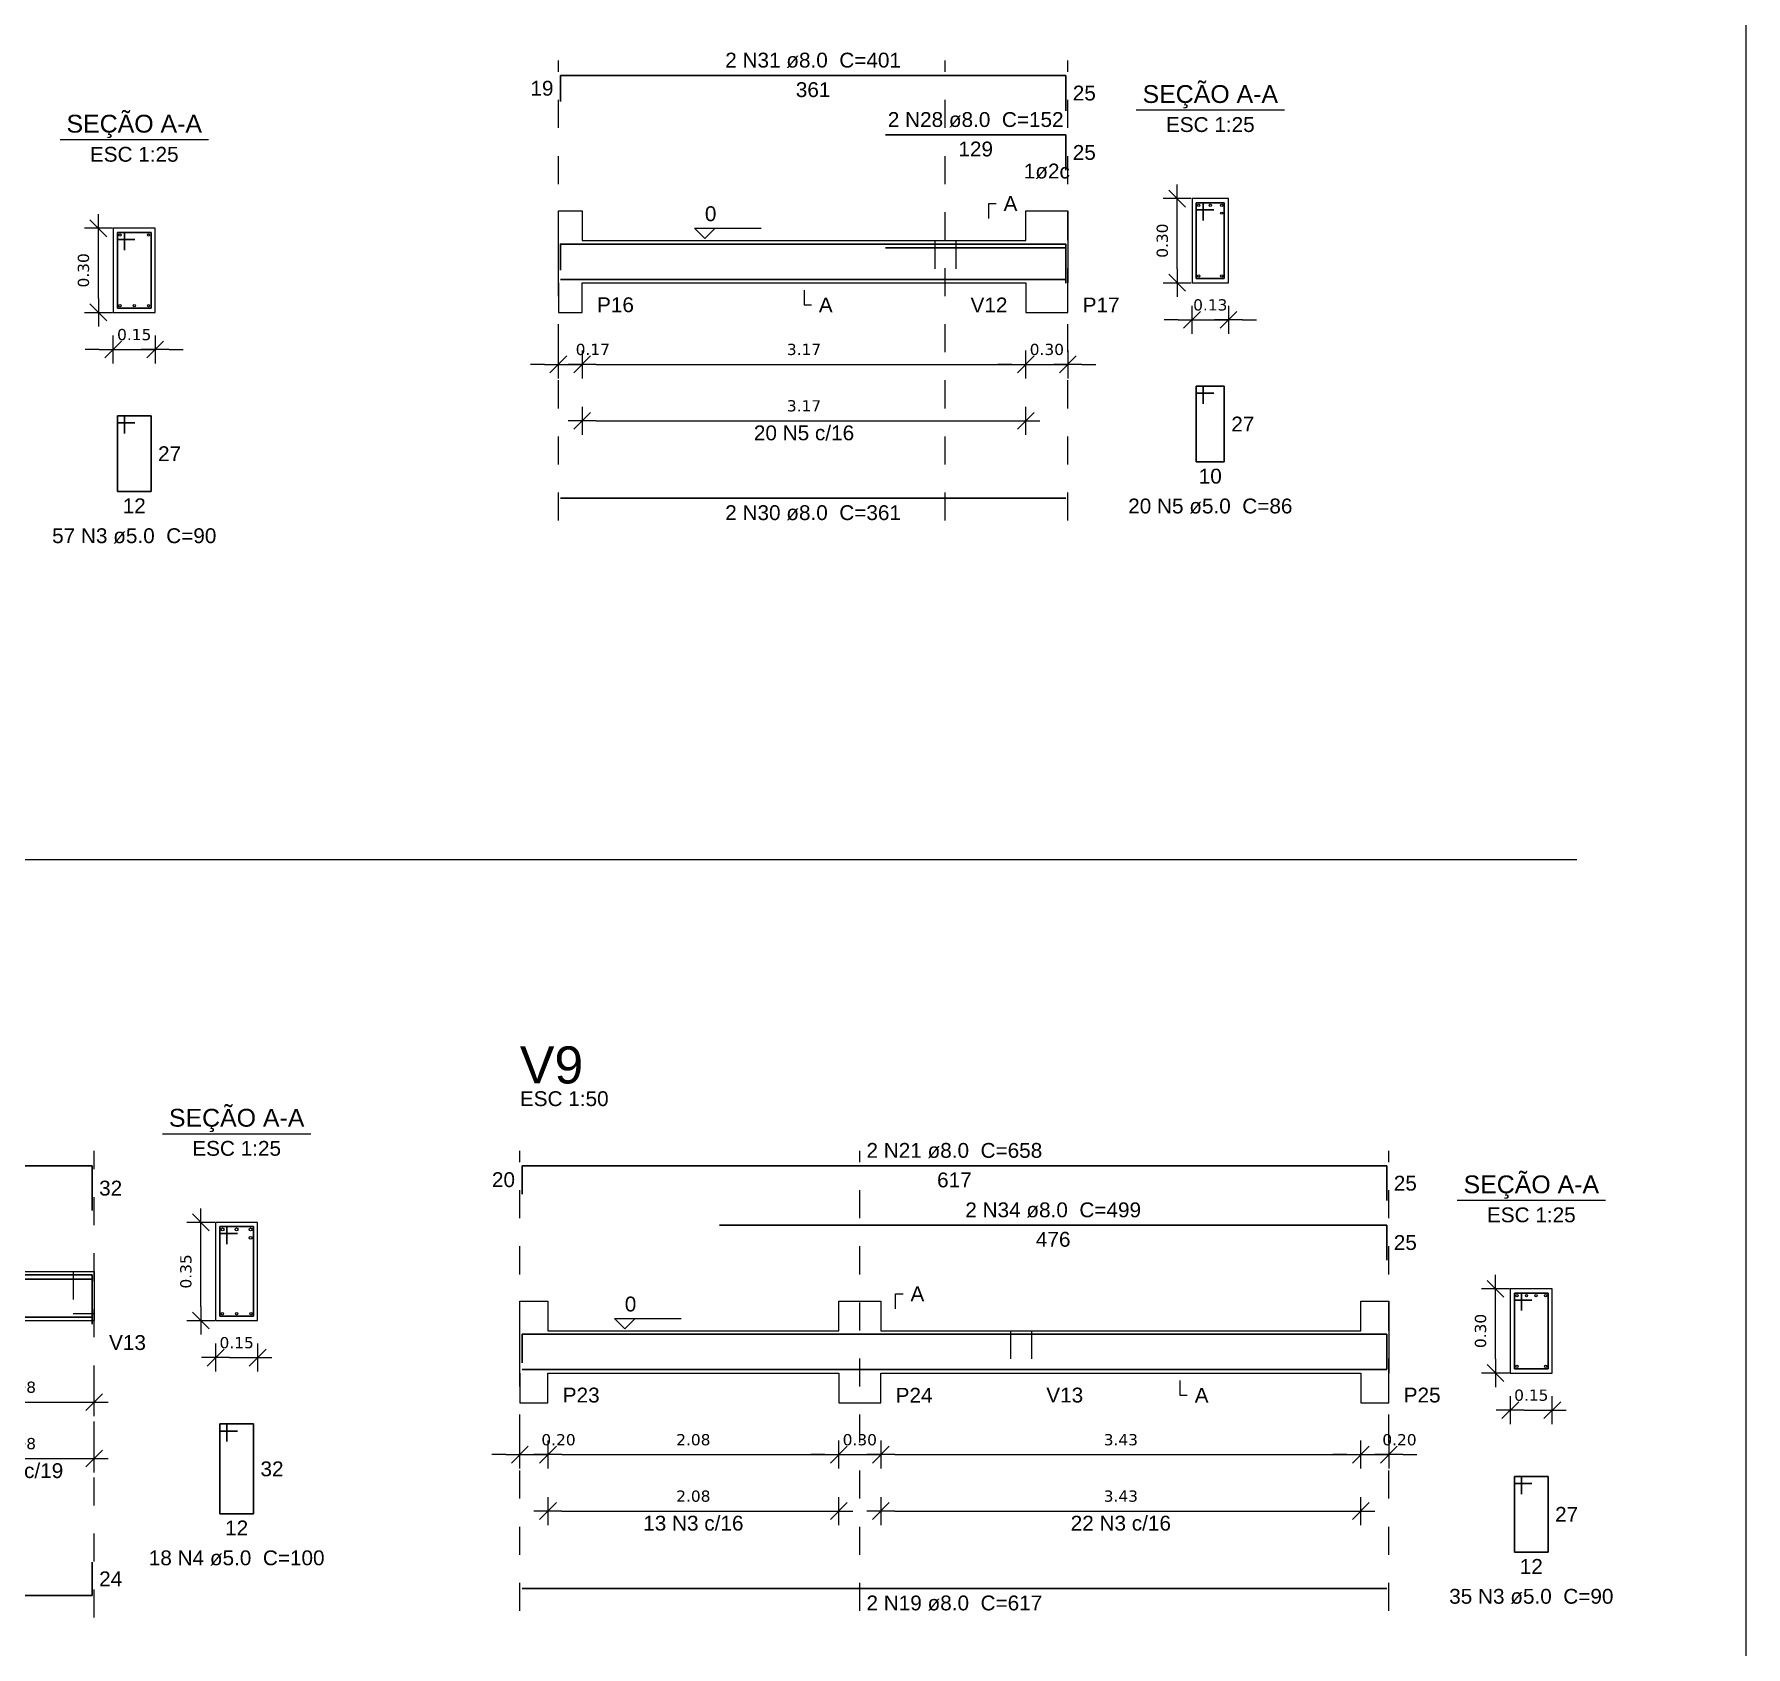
# Model space of a CAD drawing. Extents: x 25 to 1028, y -81 to 176.
# Drawn here: x 802.89 to 809, y 83.47 to 89.22 of the extents above; entities that cross this region are included whole.
import ezdxf

# ---------------------------------------------------------------- set-up
doc = ezdxf.new("R2010")
doc.units = 0
doc.header["$LTSCALE"] = 0.3
doc.header["$PDSIZE"] = 0.1
doc.linetypes.add('DOT2', pattern=[3.175, 0, -3.175])
doc.layers.get('0').update_dxf_attribs({"linetype": 'CONTINUOUS'})
doc.layers.get('Defpoints').update_dxf_attribs({"linetype": 'CONTINUOUS'})
doc.layers.add('ARQ-CTA-1_025', color=1, linetype='CONTINUOUS')
for name, color, linetype, lineweight in [('DT-Barras na forma', 2, 'CONTINUOUS', 30), ('DT-Barras no corte', 5, 'CONTINUOUS', 5), ('DT-Barras rebatidas', 2, 'CONTINUOUS', 30), ('DT-Forma', 5, 'CONTINUOUS', 5), ('DT-Pontilhado', 9, 'DOT2', 5), ('DT-Textos', 7, 'CONTINUOUS', 5), ('DT-Título', 3, 'CONTINUOUS', 20)]:
    doc.layers.add(name, color=color, linetype=linetype, lineweight=lineweight)
doc.layers.add('VPort', color=45, linetype='CONTINUOUS', plot=False)
doc.styles.add('Arial', font='arial.ttf')
doc.styles.add('FNDE Texto Cota 0025', font='verdana.ttf', dxfattribs={"height": 0.04})
doc.dimstyles.new('Copy of FNDE 1-0025', dxfattribs={"dimscale": 5, "dimtxt": 0.04, "dimasz": 0.01, "dimexe": 0.15, "dimexo": 0.15, "dimgap": 0.005, "dimtad": 1, "dimlfac": 2, "dimzin": 1, "dimdsep": 46, "dimtxsty": 'FNDE Texto Cota 0025', "dimblk": 'tic', "dimcen": 0.015, "dimdle": 0.15, "dimse1": 1, "dimse2": 1, "dimclrd": 251, "dimclre": 251, "dimclrt": 256, "dimaunit": 1, "dimadec": 3, "dimazin": 0, "dimtfac": 1, "dimtix": 1, "dimtmove": 2, "dimatfit": 3, "dimfxl": 0.15, "dimtvp": 1, "dimtolj": 1, "dimtzin": 0, "dimarcsym": 0})
doc.dimstyles.new('FNDE 1-0025', dxfattribs={"dimscale": 5, "dimtxt": 0.04, "dimasz": 0.01, "dimexe": 0.15, "dimexo": 0.15, "dimgap": 0.005, "dimtad": 1, "dimzin": 1, "dimdsep": 46, "dimtxsty": 'FNDE Texto Cota 0025', "dimblk": 'tic', "dimcen": 0.015, "dimdle": 0.15, "dimse1": 1, "dimse2": 1, "dimclrd": 251, "dimclre": 251, "dimclrt": 256, "dimaunit": 1, "dimadec": 3, "dimazin": 0, "dimtfac": 1, "dimtix": 1, "dimtmove": 2, "dimatfit": 3, "dimfxl": 0.15, "dimtvp": 1, "dimtolj": 1, "dimtzin": 0, "dimarcsym": 0})

# ---------------------------------------------------------------- blocks, each defined once
blk = doc.blocks.new('tic')
at = {"color": 251}
for p, q in [((-1, 0), (1, 0)), ((0, -1), (0, 1))]:
    blk.add_line(p, q, dxfattribs=at)
blk.add_line((-0.6, -0.6), (0.6, 0.6))
blk = doc.blocks.new('*D354')
at = {"layer": 'ARQ-CTA-1_025', "color": 251, "lineweight": -2}
for p, q in [((804.7108, 88.0444), (804.6608, 88.0444)), ((804.7608, 88.0444), (804.8458, 88.0444)), ((804.8958, 88.0444), (804.9458, 88.0444))]:
    blk.add_line(p, q, dxfattribs=at)
at = {"layer": 'Defpoints', "color": 0}
for p in [(804.7608, 88.1768), (804.8458, 88.1768), (804.8458, 88.0444)]:
    blk.add_point(p, dxfattribs=at)
at = {"layer": 'ARQ-CTA-1_025', "color": 251, "lineweight": -2, "xscale": 0.05, "yscale": 0.05, "zscale": 0.05}
blk.add_blockref('tic', (804.7608, 88.0444), dxfattribs=at)
at = {"layer": 'ARQ-CTA-1_025', "color": 251, "lineweight": -2, "xscale": 0.05, "yscale": 0.05, "zscale": 0.05, "rotation": 180}
blk.add_blockref('tic', (804.8458, 88.0444), dxfattribs=at)
at = {"layer": 'ARQ-CTA-1_025', "insert": (804.8836, 88.0974), "char_height": 0.04, "attachment_point": 5, "style": 'FNDE Texto Cota 0025'}
blk.add_mtext('\\A1;0.17', dxfattribs=at)
blk = doc.blocks.new('*D355')
at = {"layer": 'ARQ-CTA-1_025', "color": 251, "lineweight": -2}
blk.add_line((804.8958, 88.0444), (806.3783, 88.0444), dxfattribs=at)
at = {"layer": 'Defpoints', "color": 0}
for p in [(804.8458, 88.1768), (806.4283, 88.1768), (806.4283, 88.0444)]:
    blk.add_point(p, dxfattribs=at)
at = {"layer": 'ARQ-CTA-1_025', "color": 251, "lineweight": -2, "xscale": 0.05, "yscale": 0.05, "zscale": 0.05, "rotation": 180}
blk.add_blockref('tic', (804.8458, 88.0444), dxfattribs=at)
at = {"layer": 'ARQ-CTA-1_025', "color": 251, "lineweight": -2, "xscale": 0.05, "yscale": 0.05, "zscale": 0.05}
blk.add_blockref('tic', (806.4283, 88.0444), dxfattribs=at)
at = {"layer": 'ARQ-CTA-1_025', "insert": (805.637, 88.0974), "char_height": 0.04, "attachment_point": 5, "style": 'FNDE Texto Cota 0025'}
blk.add_mtext('\\A1;3.17', dxfattribs=at)
blk = doc.blocks.new('*D356')
at = {"layer": 'ARQ-CTA-1_025', "color": 251, "lineweight": -2}
for p, q in [((806.3783, 88.0444), (806.3283, 88.0444)), ((806.4283, 88.0444), (806.5783, 88.0444)), ((806.6283, 88.0444), (806.6783, 88.0444))]:
    blk.add_line(p, q, dxfattribs=at)
at = {"layer": 'Defpoints', "color": 0}
for p in [(806.4283, 88.1768), (806.5783, 88.1768), (806.5783, 88.0444)]:
    blk.add_point(p, dxfattribs=at)
at = {"layer": 'ARQ-CTA-1_025', "color": 251, "lineweight": -2, "xscale": 0.05, "yscale": 0.05, "zscale": 0.05}
blk.add_blockref('tic', (806.4283, 88.0444), dxfattribs=at)
at = {"layer": 'ARQ-CTA-1_025', "color": 251, "lineweight": -2, "xscale": 0.05, "yscale": 0.05, "zscale": 0.05, "rotation": 180}
blk.add_blockref('tic', (806.5783, 88.0444), dxfattribs=at)
at = {"layer": 'ARQ-CTA-1_025', "insert": (806.5033, 88.0974), "char_height": 0.04, "attachment_point": 5, "style": 'FNDE Texto Cota 0025'}
blk.add_mtext('\\A1;0.30', dxfattribs=at)
blk = doc.blocks.new('*D357')
at = {"layer": 'ARQ-CTA-1_025', "color": 251, "lineweight": -2}
blk.add_line((806.9684, 88.3856), (806.9684, 88.5856), dxfattribs=at)
at = {"layer": 'Defpoints', "color": 0}
for p in [(806.9684, 88.6356), (807.0213, 88.6356), (807.0213, 88.3356)]:
    blk.add_point(p, dxfattribs=at)
at = {"layer": 'ARQ-CTA-1_025', "color": 251, "lineweight": -2, "xscale": 0.05, "yscale": 0.05, "zscale": 0.05}
for p, rotation in [((806.9684, 88.6356), 90), ((806.9684, 88.3356), 270)]:
    blk.add_blockref('tic', p, dxfattribs=dict(at, rotation=rotation))
at = {"layer": 'ARQ-CTA-1_025', "insert": (806.9154, 88.4856), "char_height": 0.04, "attachment_point": 5, "rotation": 90, "style": 'FNDE Texto Cota 0025'}
blk.add_mtext('\\A1;0.30', dxfattribs=at)
blk = doc.blocks.new('*D358')
at = {"layer": 'ARQ-CTA-1_025', "color": 251, "lineweight": -2}
for p, q in [((806.9713, 88.2033), (806.9213, 88.2033)), ((807.0213, 88.2033), (807.1513, 88.2033)), ((807.2013, 88.2033), (807.2513, 88.2033))]:
    blk.add_line(p, q, dxfattribs=at)
at = {"layer": 'Defpoints', "color": 0}
for p in [(807.0213, 88.3356), (807.1513, 88.3356), (807.1513, 88.2033)]:
    blk.add_point(p, dxfattribs=at)
at = {"layer": 'ARQ-CTA-1_025', "color": 251, "lineweight": -2, "xscale": 0.05, "yscale": 0.05, "zscale": 0.05}
blk.add_blockref('tic', (807.0213, 88.2033), dxfattribs=at)
at = {"layer": 'ARQ-CTA-1_025', "color": 251, "lineweight": -2, "xscale": 0.05, "yscale": 0.05, "zscale": 0.05, "rotation": 180}
blk.add_blockref('tic', (807.1513, 88.2033), dxfattribs=at)
at = {"layer": 'ARQ-CTA-1_025', "insert": (807.0863, 88.2562), "char_height": 0.04, "attachment_point": 5, "style": 'FNDE Texto Cota 0025'}
blk.add_mtext('\\A1;0.13', dxfattribs=at)
blk = doc.blocks.new('*D359')
at = {"layer": 'ARQ-CTA-1_025', "color": 251, "lineweight": -2}
blk.add_line((804.8958, 87.8432), (806.3783, 87.8432), dxfattribs=at)
at = {"layer": 'Defpoints', "color": 0}
for p in [(804.8458, 87.9756), (806.4283, 87.9756), (806.4283, 87.8432)]:
    blk.add_point(p, dxfattribs=at)
at = {"layer": 'ARQ-CTA-1_025', "color": 251, "lineweight": -2, "xscale": 0.05, "yscale": 0.05, "zscale": 0.05, "rotation": 180}
blk.add_blockref('tic', (804.8458, 87.8432), dxfattribs=at)
at = {"layer": 'ARQ-CTA-1_025', "color": 251, "lineweight": -2, "xscale": 0.05, "yscale": 0.05, "zscale": 0.05}
blk.add_blockref('tic', (806.4283, 87.8432), dxfattribs=at)
at = {"layer": 'ARQ-CTA-1_025', "insert": (805.637, 87.8961), "char_height": 0.04, "attachment_point": 5, "style": 'FNDE Texto Cota 0025'}
blk.add_mtext('\\A1;3.17', dxfattribs=at)
blk = doc.blocks.new('*D369')
at = {"layer": 'ARQ-CTA-1_025', "color": 251, "lineweight": -2}
blk.add_line((802.6175, 84.3426), (803.055, 84.3426), dxfattribs=at)
at = {"layer": 'Defpoints', "color": 0}
for p in [(802.5675, 84.4749), (803.105, 84.4749), (803.105, 84.3426)]:
    blk.add_point(p, dxfattribs=at)
at = {"layer": 'ARQ-CTA-1_025', "color": 251, "lineweight": -2, "xscale": 0.05, "yscale": 0.05, "zscale": 0.05, "rotation": 180}
blk.add_blockref('tic', (802.5675, 84.3426), dxfattribs=at)
at = {"layer": 'ARQ-CTA-1_025', "color": 251, "lineweight": -2, "xscale": 0.05, "yscale": 0.05, "zscale": 0.05}
blk.add_blockref('tic', (803.105, 84.3426), dxfattribs=at)
at = {"layer": 'ARQ-CTA-1_025', "insert": (802.8362, 84.3955), "char_height": 0.04, "attachment_point": 5, "style": 'FNDE Texto Cota 0025'}
blk.add_mtext('\\A1;1.08', dxfattribs=at)
blk = doc.blocks.new('*D370')
at = {"layer": 'ARQ-CTA-1_025', "color": 251, "lineweight": -2}
blk.add_line((803.485, 84.6838), (803.485, 84.9338), dxfattribs=at)
at = {"layer": 'Defpoints', "color": 0}
for p in [(803.485, 84.9838), (803.538, 84.9838), (803.538, 84.6338)]:
    blk.add_point(p, dxfattribs=at)
at = {"layer": 'ARQ-CTA-1_025', "color": 251, "lineweight": -2, "xscale": 0.05, "yscale": 0.05, "zscale": 0.05}
for p, rotation in [((803.485, 84.9838), 90), ((803.485, 84.6338), 270)]:
    blk.add_blockref('tic', p, dxfattribs=dict(at, rotation=rotation))
at = {"layer": 'ARQ-CTA-1_025', "insert": (803.4321, 84.8088), "char_height": 0.04, "attachment_point": 5, "rotation": 90, "style": 'FNDE Texto Cota 0025'}
blk.add_mtext('\\A1;0.35', dxfattribs=at)
blk = doc.blocks.new('*D371')
at = {"layer": 'ARQ-CTA-1_025', "color": 251, "lineweight": -2}
blk.add_line((803.588, 84.5014), (803.638, 84.5014), dxfattribs=at)
at = {"layer": 'Defpoints', "color": 0}
for p in [(803.538, 84.6338), (803.688, 84.6338), (803.688, 84.5014)]:
    blk.add_point(p, dxfattribs=at)
at = {"layer": 'ARQ-CTA-1_025', "color": 251, "lineweight": -2, "xscale": 0.05, "yscale": 0.05, "zscale": 0.05, "rotation": 180}
blk.add_blockref('tic', (803.538, 84.5014), dxfattribs=at)
at = {"layer": 'ARQ-CTA-1_025', "color": 251, "lineweight": -2, "xscale": 0.05, "yscale": 0.05, "zscale": 0.05}
blk.add_blockref('tic', (803.688, 84.5014), dxfattribs=at)
at = {"layer": 'ARQ-CTA-1_025', "insert": (803.613, 84.5544), "char_height": 0.04, "attachment_point": 5, "style": 'FNDE Texto Cota 0025'}
blk.add_mtext('\\A1;0.15', dxfattribs=at)
blk = doc.blocks.new('*D373')
at = {"layer": 'ARQ-CTA-1_025', "color": 251, "lineweight": -2}
blk.add_line((802.6175, 84.1413), (803.055, 84.1413), dxfattribs=at)
at = {"layer": 'Defpoints', "color": 0}
for p in [(802.5675, 84.2737), (803.105, 84.2737), (803.105, 84.1413)]:
    blk.add_point(p, dxfattribs=at)
at = {"layer": 'ARQ-CTA-1_025', "color": 251, "lineweight": -2, "xscale": 0.05, "yscale": 0.05, "zscale": 0.05, "rotation": 180}
blk.add_blockref('tic', (802.5675, 84.1413), dxfattribs=at)
at = {"layer": 'ARQ-CTA-1_025', "color": 251, "lineweight": -2, "xscale": 0.05, "yscale": 0.05, "zscale": 0.05}
blk.add_blockref('tic', (803.105, 84.1413), dxfattribs=at)
at = {"layer": 'ARQ-CTA-1_025', "insert": (802.8362, 84.1943), "char_height": 0.04, "attachment_point": 5, "style": 'FNDE Texto Cota 0025'}
blk.add_mtext('\\A1;1.08', dxfattribs=at)
blk = doc.blocks.new('*D374')
at = {"layer": 'ARQ-CTA-1_025', "color": 251, "lineweight": -2}
for p, q in [((804.5735, 84.1553), (804.5235, 84.1553)), ((804.6235, 84.1553), (804.7235, 84.1553)), ((804.7735, 84.1553), (804.8235, 84.1553))]:
    blk.add_line(p, q, dxfattribs=at)
at = {"layer": 'Defpoints', "color": 0}
for p in [(804.6235, 84.2876), (804.7235, 84.2876), (804.7235, 84.1553)]:
    blk.add_point(p, dxfattribs=at)
at = {"layer": 'ARQ-CTA-1_025', "color": 251, "lineweight": -2, "xscale": 0.05, "yscale": 0.05, "zscale": 0.05}
blk.add_blockref('tic', (804.6235, 84.1553), dxfattribs=at)
at = {"layer": 'ARQ-CTA-1_025', "color": 251, "lineweight": -2, "xscale": 0.05, "yscale": 0.05, "zscale": 0.05, "rotation": 180}
blk.add_blockref('tic', (804.7235, 84.1553), dxfattribs=at)
at = {"layer": 'ARQ-CTA-1_025', "insert": (804.7612, 84.2082), "char_height": 0.04, "attachment_point": 5, "style": 'FNDE Texto Cota 0025'}
blk.add_mtext('\\A1;0.20', dxfattribs=at)
blk = doc.blocks.new('*D375')
at = {"layer": 'ARQ-CTA-1_025', "color": 251, "lineweight": -2}
blk.add_line((804.7735, 84.1553), (805.711, 84.1553), dxfattribs=at)
at = {"layer": 'Defpoints', "color": 0}
for p in [(804.7235, 84.2876), (805.761, 84.2876), (805.761, 84.1553)]:
    blk.add_point(p, dxfattribs=at)
at = {"layer": 'ARQ-CTA-1_025', "color": 251, "lineweight": -2, "xscale": 0.05, "yscale": 0.05, "zscale": 0.05, "rotation": 180}
blk.add_blockref('tic', (804.7235, 84.1553), dxfattribs=at)
at = {"layer": 'ARQ-CTA-1_025', "color": 251, "lineweight": -2, "xscale": 0.05, "yscale": 0.05, "zscale": 0.05}
blk.add_blockref('tic', (805.761, 84.1553), dxfattribs=at)
at = {"layer": 'ARQ-CTA-1_025', "insert": (805.2422, 84.2082), "char_height": 0.04, "attachment_point": 5, "style": 'FNDE Texto Cota 0025'}
blk.add_mtext('\\A1;2.08', dxfattribs=at)
blk = doc.blocks.new('*D376')
at = {"layer": 'ARQ-CTA-1_025', "color": 251, "lineweight": -2}
for p, q in [((805.711, 84.1553), (805.661, 84.1553)), ((805.761, 84.1553), (805.911, 84.1553)), ((805.961, 84.1553), (806.011, 84.1553))]:
    blk.add_line(p, q, dxfattribs=at)
at = {"layer": 'Defpoints', "color": 0}
for p in [(805.761, 84.2876), (805.911, 84.2876), (805.911, 84.1553)]:
    blk.add_point(p, dxfattribs=at)
at = {"layer": 'ARQ-CTA-1_025', "color": 251, "lineweight": -2, "xscale": 0.05, "yscale": 0.05, "zscale": 0.05}
blk.add_blockref('tic', (805.761, 84.1553), dxfattribs=at)
at = {"layer": 'ARQ-CTA-1_025', "color": 251, "lineweight": -2, "xscale": 0.05, "yscale": 0.05, "zscale": 0.05, "rotation": 180}
blk.add_blockref('tic', (805.911, 84.1553), dxfattribs=at)
at = {"layer": 'ARQ-CTA-1_025', "insert": (805.836, 84.2082), "char_height": 0.04, "attachment_point": 5, "style": 'FNDE Texto Cota 0025'}
blk.add_mtext('\\A1;0.30', dxfattribs=at)
blk = doc.blocks.new('*D377')
at = {"layer": 'ARQ-CTA-1_025', "color": 251, "lineweight": -2}
blk.add_line((805.961, 84.1553), (807.5735, 84.1553), dxfattribs=at)
at = {"layer": 'Defpoints', "color": 0}
for p in [(805.911, 84.2876), (807.6235, 84.2876), (807.6235, 84.1553)]:
    blk.add_point(p, dxfattribs=at)
at = {"layer": 'ARQ-CTA-1_025', "color": 251, "lineweight": -2, "xscale": 0.05, "yscale": 0.05, "zscale": 0.05, "rotation": 180}
blk.add_blockref('tic', (805.911, 84.1553), dxfattribs=at)
at = {"layer": 'ARQ-CTA-1_025', "color": 251, "lineweight": -2, "xscale": 0.05, "yscale": 0.05, "zscale": 0.05}
blk.add_blockref('tic', (807.6235, 84.1553), dxfattribs=at)
at = {"layer": 'ARQ-CTA-1_025', "insert": (806.7672, 84.2082), "char_height": 0.04, "attachment_point": 5, "style": 'FNDE Texto Cota 0025'}
blk.add_mtext('\\A1;3.43', dxfattribs=at)
blk = doc.blocks.new('*D378')
at = {"layer": 'ARQ-CTA-1_025', "color": 251, "lineweight": -2}
for p, q in [((807.5735, 84.1553), (807.5235, 84.1553)), ((807.6235, 84.1553), (807.7235, 84.1553)), ((807.7735, 84.1553), (807.8235, 84.1553))]:
    blk.add_line(p, q, dxfattribs=at)
at = {"layer": 'Defpoints', "color": 0}
for p in [(807.6235, 84.2876), (807.7235, 84.2876), (807.7235, 84.1553)]:
    blk.add_point(p, dxfattribs=at)
at = {"layer": 'ARQ-CTA-1_025', "color": 251, "lineweight": -2, "xscale": 0.05, "yscale": 0.05, "zscale": 0.05}
blk.add_blockref('tic', (807.6235, 84.1553), dxfattribs=at)
at = {"layer": 'ARQ-CTA-1_025', "color": 251, "lineweight": -2, "xscale": 0.05, "yscale": 0.05, "zscale": 0.05, "rotation": 180}
blk.add_blockref('tic', (807.7235, 84.1553), dxfattribs=at)
at = {"layer": 'ARQ-CTA-1_025', "insert": (807.7612, 84.2082), "char_height": 0.04, "attachment_point": 5, "style": 'FNDE Texto Cota 0025'}
blk.add_mtext('\\A1;0.20', dxfattribs=at)
blk = doc.blocks.new('*D379')
at = {"layer": 'ARQ-CTA-1_025', "color": 251, "lineweight": -2}
blk.add_line((808.1035, 84.4965), (808.1035, 84.6965), dxfattribs=at)
at = {"layer": 'Defpoints', "color": 0}
for p in [(808.1035, 84.7465), (808.1565, 84.7465), (808.1565, 84.4465)]:
    blk.add_point(p, dxfattribs=at)
at = {"layer": 'ARQ-CTA-1_025', "color": 251, "lineweight": -2, "xscale": 0.05, "yscale": 0.05, "zscale": 0.05}
for p, rotation in [((808.1035, 84.7465), 90), ((808.1035, 84.4465), 270)]:
    blk.add_blockref('tic', p, dxfattribs=dict(at, rotation=rotation))
at = {"layer": 'ARQ-CTA-1_025', "insert": (808.0506, 84.5965), "char_height": 0.04, "attachment_point": 5, "rotation": 90, "style": 'FNDE Texto Cota 0025'}
blk.add_mtext('\\A1;0.30', dxfattribs=at)
blk = doc.blocks.new('*D380')
at = {"layer": 'ARQ-CTA-1_025', "color": 251, "lineweight": -2}
blk.add_line((808.2065, 84.3141), (808.2565, 84.3141), dxfattribs=at)
at = {"layer": 'Defpoints', "color": 0}
for p in [(808.1565, 84.4465), (808.3065, 84.4465), (808.3065, 84.3141)]:
    blk.add_point(p, dxfattribs=at)
at = {"layer": 'ARQ-CTA-1_025', "color": 251, "lineweight": -2, "xscale": 0.05, "yscale": 0.05, "zscale": 0.05, "rotation": 180}
blk.add_blockref('tic', (808.1565, 84.3141), dxfattribs=at)
at = {"layer": 'ARQ-CTA-1_025', "color": 251, "lineweight": -2, "xscale": 0.05, "yscale": 0.05, "zscale": 0.05}
blk.add_blockref('tic', (808.3065, 84.3141), dxfattribs=at)
at = {"layer": 'ARQ-CTA-1_025', "insert": (808.2315, 84.3671), "char_height": 0.04, "attachment_point": 5, "style": 'FNDE Texto Cota 0025'}
blk.add_mtext('\\A1;0.15', dxfattribs=at)
blk = doc.blocks.new('*D381')
at = {"layer": 'ARQ-CTA-1_025', "color": 251, "lineweight": -2}
blk.add_line((804.7735, 83.954), (805.711, 83.954), dxfattribs=at)
at = {"layer": 'Defpoints', "color": 0}
for p in [(804.7235, 84.0864), (805.761, 84.0864), (805.761, 83.954)]:
    blk.add_point(p, dxfattribs=at)
at = {"layer": 'ARQ-CTA-1_025', "color": 251, "lineweight": -2, "xscale": 0.05, "yscale": 0.05, "zscale": 0.05, "rotation": 180}
blk.add_blockref('tic', (804.7235, 83.954), dxfattribs=at)
at = {"layer": 'ARQ-CTA-1_025', "color": 251, "lineweight": -2, "xscale": 0.05, "yscale": 0.05, "zscale": 0.05}
blk.add_blockref('tic', (805.761, 83.954), dxfattribs=at)
at = {"layer": 'ARQ-CTA-1_025', "insert": (805.2422, 84.007), "char_height": 0.04, "attachment_point": 5, "style": 'FNDE Texto Cota 0025'}
blk.add_mtext('\\A1;2.08', dxfattribs=at)
blk = doc.blocks.new('*D382')
at = {"layer": 'ARQ-CTA-1_025', "color": 251, "lineweight": -2}
blk.add_line((805.961, 83.954), (807.5735, 83.954), dxfattribs=at)
at = {"layer": 'Defpoints', "color": 0}
for p in [(805.911, 84.0864), (807.6235, 84.0864), (807.6235, 83.954)]:
    blk.add_point(p, dxfattribs=at)
at = {"layer": 'ARQ-CTA-1_025', "color": 251, "lineweight": -2, "xscale": 0.05, "yscale": 0.05, "zscale": 0.05, "rotation": 180}
blk.add_blockref('tic', (805.911, 83.954), dxfattribs=at)
at = {"layer": 'ARQ-CTA-1_025', "color": 251, "lineweight": -2, "xscale": 0.05, "yscale": 0.05, "zscale": 0.05}
blk.add_blockref('tic', (807.6235, 83.954), dxfattribs=at)
at = {"layer": 'ARQ-CTA-1_025', "insert": (806.7672, 84.007), "char_height": 0.04, "attachment_point": 5, "style": 'FNDE Texto Cota 0025'}
blk.add_mtext('\\A1;3.43', dxfattribs=at)
blk = doc.blocks.new('*D459')
at = {"layer": 'ARQ-CTA-1_025', "color": 251, "lineweight": -2}
blk.add_line((803.1197, 88.2797), (803.1197, 88.4797), dxfattribs=at)
at = {"layer": 'Defpoints', "color": 0}
for p in [(803.1197, 88.5297), (803.1726, 88.5297), (803.1726, 88.2297)]:
    blk.add_point(p, dxfattribs=at)
at = {"layer": 'ARQ-CTA-1_025', "color": 251, "lineweight": -2, "xscale": 0.05, "yscale": 0.05, "zscale": 0.05}
for p, rotation in [((803.1197, 88.5297), 90), ((803.1197, 88.2297), 270)]:
    blk.add_blockref('tic', p, dxfattribs=dict(at, rotation=rotation))
at = {"layer": 'ARQ-CTA-1_025', "insert": (803.0667, 88.3797), "char_height": 0.04, "attachment_point": 5, "rotation": 90, "style": 'FNDE Texto Cota 0025'}
blk.add_mtext('\\A1;0.30', dxfattribs=at)
blk = doc.blocks.new('*D460')
at = {"layer": 'ARQ-CTA-1_025', "color": 251, "lineweight": -2}
for p, q in [((803.1226, 88.0974), (803.0726, 88.0974)), ((803.1726, 88.0974), (803.3226, 88.0974)), ((803.3726, 88.0974), (803.4226, 88.0974))]:
    blk.add_line(p, q, dxfattribs=at)
at = {"layer": 'Defpoints', "color": 0}
for p in [(803.1726, 88.2297), (803.3226, 88.2297), (803.3226, 88.0974)]:
    blk.add_point(p, dxfattribs=at)
at = {"layer": 'ARQ-CTA-1_025', "color": 251, "lineweight": -2, "xscale": 0.05, "yscale": 0.05, "zscale": 0.05}
blk.add_blockref('tic', (803.1726, 88.0974), dxfattribs=at)
at = {"layer": 'ARQ-CTA-1_025', "color": 251, "lineweight": -2, "xscale": 0.05, "yscale": 0.05, "zscale": 0.05, "rotation": 180}
blk.add_blockref('tic', (803.3226, 88.0974), dxfattribs=at)
at = {"layer": 'ARQ-CTA-1_025', "insert": (803.2476, 88.1503), "char_height": 0.04, "attachment_point": 5, "style": 'FNDE Texto Cota 0025'}
blk.add_mtext('\\A1;0.15', dxfattribs=at)

msp = doc.modelspace()

# ---------------------------------------------------------------- linework, layer by layer
at = {"layer": 'DT-Barras na forma'}
for p, q in [((807.06131323, 88.62063122), (807.03631323, 88.62063121)), ((807.03631323, 88.62063121), (807.03631324, 88.35063121)), ((807.13631333, 88.62063121), (807.03631333, 88.62063118)), ((807.03631333, 88.62063118), (807.03631333, 88.59563118)), ((807.03631333, 88.59563118), (807.09881333, 88.59563118)), ((807.06131321, 88.55813122), (807.06131323, 88.62063122)), ((807.13631324, 88.35063121), (807.13631333, 88.62063121)), ((803.21260974, 88.51473122), (803.18760974, 88.51473121)), ((803.18760974, 88.51473121), (803.18760975, 88.24473121)), ((803.30760983, 88.51473121), (803.18760983, 88.51473117)), ((803.18760983, 88.51473117), (803.18760983, 88.48973117)), ((803.18760983, 88.48973117), (803.25010983, 88.48973117)), ((803.21260972, 88.45223122), (803.21260974, 88.51473122)), ((803.30760975, 88.24473121), (803.30760983, 88.51473121)), ((807.03631324, 88.35063121), (807.13631324, 88.35063121)), ((803.18760975, 88.24473121), (803.30760975, 88.24473121)), ((803.57798621, 84.96877594), (803.55298621, 84.96877593)), ((803.55298621, 84.96877593), (803.55298622, 84.64877593)), ((803.67298632, 84.96877593), (803.55298632, 84.96877589)), ((803.55298632, 84.96877589), (803.55298632, 84.94377589)), ((803.55298632, 84.94377589), (803.61548632, 84.94377589)), ((803.57798619, 84.90627594), (803.57798621, 84.96877594)), ((803.67298622, 84.64877593), (803.67298632, 84.96877593)), ((808.19649767, 84.73147594), (808.17149767, 84.73147593)), ((808.17149767, 84.73147593), (808.17149767, 84.46147593)), ((808.29149776, 84.73147593), (808.17149776, 84.73147589)), ((808.17149776, 84.73147589), (808.17149776, 84.70647589)), ((808.17149776, 84.70647589), (808.23399776, 84.70647589)), ((808.19649765, 84.66897594), (808.19649767, 84.73147594)), ((808.29149767, 84.46147593), (808.29149776, 84.73147593)), ((803.55298622, 84.64877593), (803.67298622, 84.64877593)), ((808.17149767, 84.46147593), (808.29149767, 84.46147593))]:
    msp.add_line(p, q, dxfattribs=at)
for points in [[(804.76828821, 88.38048022), (804.76828821, 88.47363122), (806.57078821, 88.47363122), (806.57078821, 88.34744147)], [(805.92828821, 88.47363122), (806.57078821, 88.47363122), (806.57078821, 88.34744147)], [(805.92828821, 88.45963122), (806.57078821, 88.45963122), (806.57078821, 88.33344147)], [(804.76828821, 88.34763122), (806.57078821, 88.34763122)], [(801.29496119, 84.63627594), (801.29496119, 84.79627594), (803.09746119, 84.79627594), (803.09746119, 84.63627594)], [(801.29496119, 84.62127594), (801.29496119, 84.78127594), (803.09746119, 84.78127594), (803.09746119, 84.62127594)], [(801.29496119, 84.76190094), (801.29496119, 84.64577594), (803.09746119, 84.64577594), (803.09746119, 84.76380494)], [(804.63097265, 84.48330819), (804.63097265, 84.58447594), (807.71597265, 84.58447594), (807.71597265, 84.45973469)], [(805.33597265, 84.58447594), (807.71597265, 84.58447594), (807.71597265, 84.45973469)], [(804.63097265, 84.45847594), (807.71597265, 84.45847594)]]:
    msp.add_lwpolyline(points, dxfattribs=at)
at = {"layer": 'DT-Barras no corte'}
for centre, radius in [((807.04531321, 88.61163122), 0.004), ((807.08631321, 88.61163122), 0.004), ((807.12731321, 88.61163122), 0.004), ((807.12731321, 88.58363122), 0.004), ((803.19660972, 88.50573122), 0.004), ((803.29860972, 88.50573122), 0.004), ((807.04531321, 88.35963122), 0.004), ((807.12731321, 88.35963122), 0.004), ((803.19660972, 88.25373122), 0.004), ((803.24760972, 88.25373122), 0.004), ((803.29860972, 88.25373122), 0.004), ((803.56298619, 84.95877594), 0.005), ((803.61298619, 84.95877594), 0.005), ((803.66298619, 84.95877594), 0.005), ((803.66298619, 84.92877594), 0.005), ((808.18049765, 84.72247594), 0.004), ((808.21449765, 84.72247594), 0.004), ((808.24849765, 84.72247594), 0.004), ((808.28249765, 84.72247594), 0.004), ((803.56198619, 84.65777594), 0.004), ((803.61298619, 84.65777594), 0.004), ((803.66398619, 84.65777594), 0.004), ((808.18049765, 84.47047594), 0.004), ((808.28249765, 84.47047594), 0.004)]:
    msp.add_circle(centre, radius, dxfattribs=at)
at = {"layer": 'DT-Barras rebatidas'}
for p, q in [((804.76828821, 88.98203022), (804.76828824, 89.0751811)), ((804.76828824, 89.0751811), (806.57078824, 89.0751811)), ((806.57078824, 89.0751811), (806.57078824, 88.94899147)), ((805.92828821, 88.86338122), (806.57078821, 88.86338122)), ((806.57078821, 88.86338122), (806.57078821, 88.73719159)), ((807.06131323, 87.96645622), (807.03631323, 87.96645621)), ((807.03631323, 87.96645621), (807.03631324, 87.69645621)), ((807.13631333, 87.96645621), (807.03631333, 87.96645618)), ((807.03631333, 87.96645618), (807.03631333, 87.94145618)), ((807.03631333, 87.94145618), (807.09881333, 87.94145618)), ((807.06131321, 87.90395622), (807.06131323, 87.96645622)), ((807.13631324, 87.69645621), (807.13631333, 87.96645621)), ((803.21260974, 87.86055622), (803.18760974, 87.86055621)), ((803.18760974, 87.86055621), (803.18760975, 87.59055621)), ((803.30760983, 87.86055621), (803.18760983, 87.86055617)), ((803.18760983, 87.86055617), (803.18760983, 87.83555617)), ((803.18760983, 87.83555617), (803.25010983, 87.83555617)), ((803.21260972, 87.79805622), (803.21260974, 87.86055622)), ((803.30760975, 87.59055621), (803.30760983, 87.86055621)), ((807.03631324, 87.69645621), (807.13631324, 87.69645621)), ((803.18760975, 87.59055621), (803.30760975, 87.59055621)), ((804.76828821, 87.56692122), (806.57078821, 87.56692122)), ((801.29496124, 85.18602594), (803.09746124, 85.18602594)), ((803.09746124, 85.18602594), (803.09746125, 85.02602594)), ((804.63097265, 85.08485819), (804.63097268, 85.18602599)), ((804.63097268, 85.18602599), (807.71597268, 85.18602599)), ((807.71597268, 85.18602599), (807.71597268, 85.06128467)), ((805.33597265, 84.97422594), (807.71597265, 84.97422594)), ((807.71597265, 84.97422594), (807.71597265, 84.84948462)), ((803.57798621, 84.26460094), (803.55298621, 84.26460093)), ((803.55298621, 84.26460093), (803.55298622, 83.94460093)), ((803.67298632, 84.26460093), (803.55298632, 84.26460089)), ((803.55298632, 84.26460089), (803.55298632, 84.23960089)), ((803.57798619, 84.20210094), (803.57798621, 84.26460094)), ((803.67298622, 83.94460093), (803.67298632, 84.26460093)), ((803.55298632, 84.23960089), (803.61548632, 84.23960089)), ((808.19649767, 84.07730094), (808.17149767, 84.07730093)), ((808.17149767, 84.07730093), (808.17149767, 83.80730093)), ((808.29149776, 84.07730093), (808.17149776, 84.07730089)), ((808.17149776, 84.07730089), (808.17149776, 84.05230089)), ((808.19649765, 84.01480094), (808.19649767, 84.07730094)), ((808.29149767, 83.80730093), (808.29149776, 84.07730093)), ((808.17149776, 84.05230089), (808.23399776, 84.05230089)), ((803.55298622, 83.94460093), (803.67298622, 83.94460093)), ((803.09746119, 83.65326606), (803.09746123, 83.77129516)), ((808.17149767, 83.80730093), (808.29149767, 83.80730093)), ((801.29496119, 83.65326606), (803.09746119, 83.65326606)), ((804.63097265, 83.67776594), (807.71597265, 83.67776594))]:
    msp.add_line(p, q, dxfattribs=at)
at = {"layer": 'DT-Forma'}
for p, q in [((807.15131321, 88.63563122), (807.02131321, 88.63563122)), ((807.02131321, 88.63563122), (807.02131321, 88.33563122)), ((807.15131321, 88.33563122), (807.15131321, 88.63563122)), ((804.76078821, 88.48563122), (804.76078821, 88.59153122)), ((804.76078821, 88.59153122), (804.84578821, 88.59153122)), ((804.84578821, 88.59153122), (804.84578821, 88.48563122)), ((806.42828821, 88.48563122), (806.42828821, 88.59153122)), ((806.42828821, 88.59153122), (806.57828821, 88.59153122)), ((806.57828821, 88.59153122), (806.57828821, 88.48563122)), ((803.32260972, 88.52973122), (803.17260972, 88.52973122)), ((803.17260972, 88.52973122), (803.17260972, 88.22973122)), ((803.32260972, 88.22973122), (803.32260972, 88.52973122)), ((804.84578821, 88.48563122), (806.10328821, 88.48563122)), ((806.10328821, 88.48563122), (806.17828821, 88.48563122)), ((806.17828821, 88.48563122), (806.42828821, 88.48563122)), ((804.76078821, 88.33563122), (804.76078821, 88.22973122)), ((804.84578821, 88.22973122), (804.84578821, 88.33563122)), ((804.84578821, 88.33563122), (806.10328821, 88.33563122)), ((806.10328821, 88.33563122), (806.17828821, 88.33563122)), ((806.17828821, 88.33563122), (806.42828821, 88.33563122)), ((806.42828821, 88.33563122), (806.42828821, 88.22973122)), ((806.57828821, 88.22973122), (806.57828821, 88.33563122)), ((807.02131321, 88.33563122), (807.15131321, 88.33563122)), ((803.17260972, 88.22973122), (803.32260972, 88.22973122)), ((804.76078821, 88.22973122), (804.84578821, 88.22973122)), ((806.42828821, 88.22973122), (806.57828821, 88.22973122)), ((803.68798619, 84.98377594), (803.53798619, 84.98377594)), ((803.53798619, 84.98377594), (803.53798619, 84.63377594)), ((803.68798619, 84.63377594), (803.68798619, 84.98377594)), ((802.56746119, 84.80877594), (803.02996119, 84.80877594)), ((803.02996119, 84.80877594), (803.10496119, 84.80877594)), ((804.62347265, 84.59647594), (804.62347265, 84.70237594)), ((804.62347265, 84.70237594), (804.72347265, 84.70237594)), ((804.72347265, 84.70237594), (804.72347265, 84.59647594)), ((805.76097265, 84.59647594), (805.76097265, 84.70237594)), ((805.76097265, 84.70237594), (805.91097265, 84.70237594)), ((805.91097265, 84.70237594), (805.91097265, 84.59647594)), ((807.62347265, 84.59647594), (807.62347265, 84.70237594)), ((807.62347265, 84.70237594), (807.72347265, 84.70237594)), ((807.72347265, 84.70237594), (807.72347265, 84.59647594)), ((808.30649765, 84.74647594), (808.15649765, 84.74647594)), ((808.15649765, 84.74647594), (808.15649765, 84.44647594)), ((808.30649765, 84.44647594), (808.30649765, 84.74647594)), ((802.56746119, 84.63377594), (803.02996119, 84.63377594)), ((803.02996119, 84.63377594), (803.10496119, 84.63377594)), ((803.53798619, 84.63377594), (803.68798619, 84.63377594)), ((804.72347265, 84.59647594), (805.76097265, 84.59647594)), ((805.91097265, 84.59647594), (806.37347265, 84.59647594)), ((806.37347265, 84.59647594), (806.44847265, 84.59647594)), ((806.44847265, 84.59647594), (807.62347265, 84.59647594)), ((804.62347265, 84.44647594), (804.62347265, 84.34057594)), ((804.72347265, 84.34057594), (804.72347265, 84.44647594)), ((804.72347265, 84.44647594), (805.76097265, 84.44647594)), ((805.76097265, 84.44647594), (805.76097265, 84.34057594)), ((805.91097265, 84.34057594), (805.91097265, 84.44647594)), ((805.91097265, 84.44647594), (806.37347265, 84.44647594)), ((806.37347265, 84.44647594), (806.44847265, 84.44647594)), ((806.44847265, 84.44647594), (807.62347265, 84.44647594)), ((807.62347265, 84.44647594), (807.62347265, 84.34057594)), ((807.72347265, 84.34057594), (807.72347265, 84.44647594)), ((808.15649765, 84.44647594), (808.30649765, 84.44647594)), ((804.62347265, 84.34057594), (804.72347265, 84.34057594)), ((805.76097265, 84.34057594), (805.91097265, 84.34057594)), ((807.62347265, 84.34057594), (807.72347265, 84.34057594))]:
    msp.add_line(p, q, dxfattribs=at)
at = {"layer": 'DT-Forma', "linetype": 'Continuous'}
for p, q in [((804.76078821, 88.33563122), (804.76078821, 88.48563122)), ((806.57828821, 88.48563122), (806.57828821, 88.33563122)), ((803.10496119, 84.80877594), (803.10496119, 84.63377594)), ((804.62347265, 84.44647594), (804.62347265, 84.59647594)), ((807.72347265, 84.59647594), (807.72347265, 84.44647594))]:
    msp.add_line(p, q, dxfattribs=at)
at = {"layer": 'DT-Pontilhado', "ltscale": 0.05}
for p, q in [((804.76078821, 87.48749622), (804.76078821, 89.12813122)), ((806.14078821, 87.48749622), (806.14078821, 89.12813122)), ((806.57828821, 87.48749622), (806.57828821, 89.12813122)), ((806.10328821, 88.48563122), (806.10328821, 88.33563122)), ((806.17828821, 88.48563122), (806.17828821, 88.33563122)), ((803.10496119, 83.57384094), (803.10496119, 85.23897594)), ((804.62347265, 83.59834094), (804.62347265, 85.23897594)), ((805.83597265, 83.59834094), (805.83597265, 85.23897594)), ((807.72347265, 83.59834094), (807.72347265, 85.23897594)), ((803.02996119, 84.80877594), (803.02996119, 84.65877594)), ((803.02996119, 84.65877594), (803.10496119, 84.65877594)), ((806.37347265, 84.59647594), (806.37347265, 84.44647594)), ((806.44847265, 84.59647594), (806.44847265, 84.44647594))]:
    msp.add_line(p, q, dxfattribs=at)
at = {"layer": 'DT-Textos'}
for p, q in [((806.82156321, 88.95185622), (807.35106321, 88.95185622)), ((802.98285972, 88.84595622), (803.51235972, 88.84595622)), ((803.34823619, 85.30000094), (803.87773619, 85.30000094)), ((807.96674765, 85.06270094), (808.49624765, 85.06270094))]:
    msp.add_line(p, q, dxfattribs=at)
for points in [[(806.29591321, 88.56505622), (806.29591321, 88.61800622), (806.32238821, 88.61800622)], [(805.32053821, 88.53063872), (805.28347321, 88.49357372), (805.24640821, 88.53063872), (805.48468321, 88.53063872)], [(805.63703821, 88.30915622), (805.63703821, 88.25620622), (805.66351321, 88.25620622)], [(805.96392265, 84.67590094), (805.96392265, 84.72885094), (805.99039765, 84.72885094)], [(805.03472265, 84.64148344), (804.99765765, 84.60441844), (804.96059265, 84.64148344), (805.19886765, 84.64148344)], [(806.97797265, 84.42000094), (806.97797265, 84.36705094), (807.00444765, 84.36705094)]]:
    msp.add_lwpolyline(points, dxfattribs=at)
at = {"layer": 'VPort'}
msp.add_line((785.41814783, 86.27842221), (808.39403068, 86.27842221), dxfattribs=at)
msp.add_lwpolyline([(784.80967722, 99.0321916), (808.9966287, 99.0321916), (808.9966287, 78.8330864), (784.80967722, 78.8330864)], close=True, dxfattribs=at)

# ---------------------------------------------------------------- texts
at = {"layer": 'DT-Barras rebatidas', "color": 7, "char_height": 0.05295, "line_spacing_factor": 0.9, "style": 'Arial'}
for s, insert, width, attachment_point in [('2 N31 ø8.0  C=401', (805.66943321, 89.10175472), 1.08018, 8), ('19', (804.74329506, 89.00213066), 0.22708, 9), ('361', (805.66953824, 89.0508576), 0.29062, 2), ('25', (806.59578784, 89.03856129), 0.22708, 1), ('2 N28 ø8.0  C=152', (806.24943321, 88.88975472), 1.08018, 8), ('129', (806.24953821, 88.83905772), 0.29062, 2), ('25', (806.59578781, 88.8267614), 0.22708, 1), ('20 N5 c/16', (805.63703821, 87.77277272), 0.6354, 8), ('27', (807.16131972, 87.85793121), 0.22708, 1), ('27', (803.33261524, 87.75203121), 0.22708, 1), ('10', (807.08631324, 87.67213271), 0.22708, 2), ('12', (803.24760975, 87.56623271), 0.22708, 2), ('20 N5 ø5.0  C=86', (807.08643321, 87.51125472), 1.01664, 8), ('2 N30 ø8.0  C=361', (805.66943321, 87.48750472), 1.08018, 8), ('57 N3 ø5.0  C=90', (803.24772472, 87.40525472), 1.01664, 8), ('2 N21 ø8.0  C=658', (806.17336765, 85.21259944), 1.08018, 8), ('32', (803.12246084, 85.13250094), 0.22708, 1), ('20', (804.60597949, 85.10896709), 0.22708, 9), ('617', (806.17347268, 85.16170249), 0.29062, 2), ('25', (807.74097227, 85.15013033), 0.22708, 1), ('2 N34 ø8.0  C=499', (806.52586765, 85.00059944), 1.08018, 8), ('476', (806.52597265, 84.94990244), 0.29062, 2), ('25', (807.74097224, 84.93833028), 0.22708, 1), ('6 N4 c/19', (802.83621119, 84.07091744), 0.57186, 8), ('32', (803.69799276, 84.13107593), 0.22708, 1), ('27', (808.31650416, 83.96877593), 0.22708, 1), ('12', (803.61298622, 83.92027743), 0.22708, 2), ('13 N3 c/16', (805.24222265, 83.88361744), 0.6354, 8), ('22 N3 c/16', (806.76722265, 83.88361744), 0.6354, 8), ('18 N4 ø5.0  C=100', (803.61306119, 83.75934944), 1.08018, 8), ('12', (808.23149767, 83.78297743), 0.22708, 2), ('24', (803.12246758, 83.73875561), 0.22708, 1), ('2 N19 ø8.0  C=617', (806.17336765, 83.59834944), 1.08018, 8), ('35 N3 ø5.0  C=90', (808.23161765, 83.62209944), 1.01664, 8)]:
    msp.add_mtext(s, dxfattribs=dict(at, insert=insert, width=width, attachment_point=attachment_point))
at = {"layer": 'DT-Textos', "line_spacing_factor": 0.798, "style": 'Arial'}
for s, insert, char_height, width, attachment_point in [('SEÇÃO A-A', (807.08643321, 88.95728122), 0.06354, 0.686232, 8), ('SEÇÃO A-A', (803.24772472, 88.85153122), 0.06354, 0.686232, 8), ('ESC 1:25', (807.08643321, 88.87250472), 0.05295, 0.50832, 8), ('ESC 1:25', (803.24772472, 88.76650472), 0.05295, 0.50832, 8), ('1ø2c ', (806.50318321, 88.70600472), 0.05295, 0.3177, 8), ('0', (805.28343321, 88.55450472), 0.05295, 0.06354, 7), ('A', (806.34893321, 88.59150472), 0.05295, 0.06354, 7), ('P16', (804.89868321, 88.22975472), 0.05295, 0.19062, 7), ('A', (805.68993321, 88.22975472), 0.05295, 0.06354, 7), ('V12', (806.23118321, 88.22975472), 0.05295, 0.19062, 7), ('P17', (806.63118321, 88.22975472), 0.05295, 0.19062, 7), ('ESC 1:50', (804.62336765, 85.39784944), 0.05295, 0.50832, 7), ('SEÇÃO A-A', (803.61306119, 85.30562594), 0.06354, 0.686232, 8), ('ESC 1:25', (803.61306119, 85.22059944), 0.05295, 0.50832, 8), ('SEÇÃO A-A', (808.23161765, 85.06812594), 0.06354, 0.686232, 8), ('ESC 1:25', (808.23161765, 84.98334944), 0.05295, 0.50832, 8), ('A', (806.01686765, 84.70234944), 0.05295, 0.06354, 7), ('0', (804.99761765, 84.66534944), 0.05295, 0.06354, 7), ('V13', (803.15781119, 84.52784944), 0.05295, 0.19062, 7), ('P23', (804.77636765, 84.34059944), 0.05295, 0.19062, 7), ('P24', (805.96386765, 84.34059944), 0.05295, 0.19062, 7), ('V13', (806.50136765, 84.34059944), 0.05295, 0.19062, 7), ('A', (807.03086765, 84.34059944), 0.05295, 0.06354, 7), ('P25', (807.77636765, 84.34059944), 0.05295, 0.19062, 7)]:
    msp.add_mtext(s, dxfattribs=dict(at, insert=insert, char_height=char_height, width=width, attachment_point=attachment_point))
at = {"layer": 'DT-Título', "insert": (804.62336765, 85.47730969), "char_height": 0.132375, "width": 0.3177, "attachment_point": 7, "line_spacing_factor": 0.798, "style": 'Arial'}
msp.add_mtext('V9', dxfattribs=at)

# ---------------------------------------------------------------- dimensions: what is measured, and where the dimension line sits
at = {"layer": 'ARQ-CTA-1_025'}
for base, p1, p2, picture, middle in [((806.96836321, 88.63563122), (807.02131321, 88.33563122), (807.02131321, 88.63563122), '*D357', (806.91541321, 88.48563122)), ((803.11965972, 88.52973122), (803.17260972, 88.22973122), (803.17260972, 88.52973122), '*D459', (803.06670972, 88.37973122)), ((803.48503619, 84.98377594), (803.53798619, 84.63377594), (803.53798619, 84.98377594), '*D370', (803.43208619, 84.80877594)), ((808.10354765, 84.74647594), (808.15649765, 84.44647594), (808.15649765, 84.74647594), '*D379', (808.05059765, 84.59647594))]:
    dim = msp.add_linear_dim(base=base, p1=p1, p2=p2, angle=90, dimstyle='FNDE 1-0025', dxfattribs=at)
    dim.commit()
    dim.dimension.update_dxf_attribs({"geometry": picture, "text_midpoint": middle, "dimtype": 160})
for base, p1, p2, dimstyle, picture, middle in [((807.15131321, 88.20325622), (807.02131321, 88.33563122), (807.15131321, 88.33563122), 'FNDE 1-0025', '*D358', (807.08631321, 88.25620622)), ((803.32260972, 88.09735622), (803.17260972, 88.22973122), (803.32260972, 88.22973122), 'FNDE 1-0025', '*D460', (803.24760972, 88.15030622)), ((804.84578821, 88.04440622), (804.76078821, 88.17678122), (804.84578821, 88.17678122), 'Copy of FNDE 1-0025', '*D354', (804.88355671, 88.09735622)), ((806.4282882114, 88.0444062193), (804.8457882114, 88.1767812193), (806.4282882114, 88.1767812193), 'Copy of FNDE 1-0025', '*D355', (805.6370382114, 88.0973562193)), ((806.57828821, 88.04440622), (806.42828821, 88.17678122), (806.57828821, 88.17678122), 'Copy of FNDE 1-0025', '*D356', (806.50328821, 88.09735622)), ((806.4282882114, 87.8431962193), (804.8457882114, 87.9755712193), (806.4282882114, 87.9755712193), 'Copy of FNDE 1-0025', '*D359', (805.6370382114, 87.8961462193)), ((803.68798619, 84.50140094), (803.53798619, 84.63377594), (803.68798619, 84.63377594), 'FNDE 1-0025', '*D371', (803.61298619, 84.55435094)), ((803.1049611898, 84.3425509361), (802.5674611898, 84.4749259361), (803.1049611898, 84.4749259361), 'Copy of FNDE 1-0025', '*D369', (802.8362111898, 84.3955009361)), ((808.30649765, 84.31410094), (808.15649765, 84.44647594), (808.30649765, 84.44647594), 'FNDE 1-0025', '*D380', (808.23149765, 84.36705094)), ((803.1049611898, 84.1413409361), (802.5674611898, 84.2737159361), (803.1049611898, 84.2737159361), 'Copy of FNDE 1-0025', '*D373', (802.8362111898, 84.1942909361)), ((804.72347265, 84.15525094), (804.62347265, 84.28762594), (804.72347265, 84.28762594), 'Copy of FNDE 1-0025', '*D374', (804.76124115, 84.20820094)), ((805.7609726472, 84.1552509361), (804.7234726472, 84.2876259361), (805.7609726472, 84.2876259361), 'Copy of FNDE 1-0025', '*D375', (805.2422226472, 84.2082009361)), ((805.91097265, 84.15525094), (805.76097265, 84.28762594), (805.91097265, 84.28762594), 'Copy of FNDE 1-0025', '*D376', (805.83597265, 84.20820094)), ((807.6234726472, 84.1552509361), (805.9109726472, 84.2876259361), (807.6234726472, 84.2876259361), 'Copy of FNDE 1-0025', '*D377', (806.7672226472, 84.2082009361)), ((807.72347265, 84.15525094), (807.62347265, 84.28762594), (807.72347265, 84.28762594), 'Copy of FNDE 1-0025', '*D378', (807.76124115, 84.20820094)), ((805.7609726472, 83.9540409361), (804.7234726472, 84.0864159361), (805.7609726472, 84.0864159361), 'Copy of FNDE 1-0025', '*D381', (805.2422226472, 84.0069909361)), ((807.6234726472, 83.9540409361), (805.9109726472, 84.0864159361), (807.6234726472, 84.0864159361), 'Copy of FNDE 1-0025', '*D382', (806.7672226472, 84.0069909361))]:
    dim = msp.add_linear_dim(base=base, p1=p1, p2=p2, dimstyle=dimstyle, dxfattribs=at)
    dim.commit()
    dim.dimension.update_dxf_attribs({"geometry": picture, "text_midpoint": middle, "dimtype": 160})

doc.saveas('drawing.dxf')
